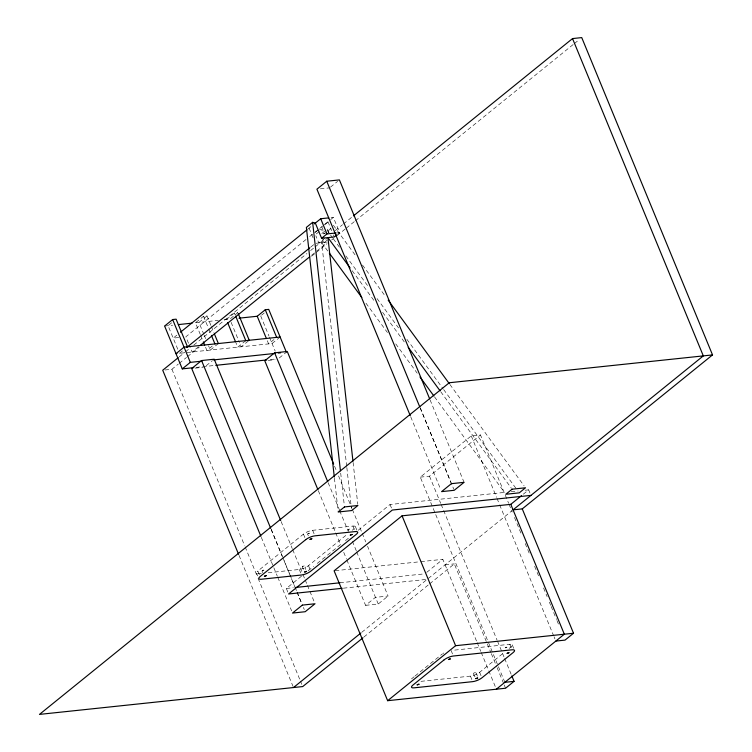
<?xml version="1.0" encoding="UTF-8"?>
<svg xmlns="http://www.w3.org/2000/svg" width="752" height="752" viewBox="0 0 752 752"><rect width="100%" height="100%" fill="white"/><g stroke="black" fill="none" stroke-linecap="round" stroke-linejoin="round"><path stroke-width="0.56" stroke-dasharray="3.76 2.82" d="M262.88 572.657C259.995 570.533 265.334 568.427 264.704 571.971M263.943 570.129L262.119 570.815M308.48 535.753C305.585 533.638 310.924 531.523 310.294 535.067M309.542 533.224L307.718 533.92M303.526 569.32C299.945 565.034 306.346 564.169 305.726 569.555M304.212 565.871L302.426 566.623M347.988 529.662C351.974 527.96 346.428 529.812 348.749 531.504M475.057 676.885C470.658 671.367 477.586 670.493 477.266 677.12M475.367 672.514L473.544 673.2M506.66 647.19C502.919 649.69 507.412 644.558 507.412 649.032M330.466 187.135L337.62 181.345M171.635 322.787L168.063 325.682L178.139 350.131M176.833 335.176L173.186 338.118L178.938 337.507M307.963 229.05L310.877 226.69M200.305 334.48L195.482 322.787L203.529 316.272L206.979 315.906L210.927 325.475M206.979 315.906L198.932 322.42L203.754 334.114M306.045 239.503L185.847 336.783L188.978 344.378M309.683 236.56L314.242 232.876M315.154 232.133L318.792 229.191M319.703 228.448L329.724 220.345M330.636 219.612L333.362 217.394L339.631 232.594L337.836 234.041M314.618 232.876L318.19 229.98M324.535 224.848L328.107 221.953M316.282 233.957L319.854 231.071M324.714 231.184L321.132 234.079L324.591 233.712L330.842 228.646L327.393 229.012L329.526 234.192M179.455 353.318L183.103 350.366M310.792 247.032L315.351 243.338L328.004 242.003M325.061 237.914L318.801 242.971L315.812 235.724M179.145 356.927L184.625 352.5M185.537 351.757L190.106 348.063M193.753 345.112L306.929 253.518M310.585 250.566L314.233 247.605M315.144 246.872L324.272 239.484M335.223 230.62L342.527 224.707M343.438 223.974L352.566 216.585M224.068 319.76L229.802 319.158L237.848 312.644L234.398 313.011L226.352 319.525L227.226 321.649M346.7 466.306L321.677 242.67L327.045 238.328M327.233 240.198L324.554 242.37L323.266 239.258M198.49 346.813L192.108 351.983L189.419 345.469M311.591 255.285L327.092 242.736M165.017 369.984L171.926 369.251L178.318 364.081M179.23 363.338L186.524 357.435M187.436 356.692L199.308 347.095M311.572 256.235L315.22 253.283M316.131 252.55L327.082 243.686M331.651 239.991L333.474 238.516M337.131 235.555L345.337 228.909M346.258 228.166L354.465 221.52M355.386 220.787L573.522 44.246M574.434 43.513L579.002 39.818M212.233 346.08L206.875 350.423L205.559 347.227M218.371 343.542L210.325 350.056L208.567 345.798M261.574 315.173L264.253 313.001M206.17 365.726L212.431 360.659M245.791 340.647L237.745 347.151L235.996 342.903M248.348 341.004L241.195 346.794L239.879 343.598M273.982 339.547L268.614 343.89L267.298 340.703M280.111 337.018L272.064 343.523L177.162 353.562M279.227 357.999L286.38 352.209M259.374 574.707L257.851 571.022L303.451 534.117A7.041 2.077 -22.4 0 1 312.653 530.31L352.923 526.062A7.041 2.077 -22.4 0 1 354.07 528.769L352.246 530.245M268.21 572.751L299.277 569.471A7.041 2.077 -22.4 0 0 308.48 565.664L347.687 533.929M504.865 682.327L420.293 477.153L471.26 435.906L480.462 434.938L508.653 503.323M287.837 592.134L286.324 588.449L301.787 575.938M308.16 570.777L313.612 566.369M317.25 563.417L341.812 543.546M345.459 540.594L350 536.919M358.196 530.292L390.034 504.517L505.372 492.325M420.293 477.153L429.495 476.176L480.462 434.938M346.851 559.892L365.575 605.341L375.417 597.379L388.07 596.045L367.549 546.262M365.575 605.341L378.237 603.997L388.07 596.045M426.741 572.347L442.834 559.328L476.759 641.625M523.307 494.205L528.665 489.862L530.188 493.547M361.74 632.329L512.215 510.552M363.902 637.047L428.743 584.577M429.665 583.834L454.321 563.878L486.854 642.81M411.494 678.877L414.173 676.715M415.066 675.992L441.894 654.278A7.041 2.077 -22.4 0 1 442.458 653.855M420.96 681.34L470.432 676.114A7.041 2.077 -22.4 0 0 479.635 672.307L504.667 652.05M509.132 648.431L510.918 646.983A7.041 2.077 -22.4 0 0 509.771 644.276L453.39 650.236M320.371 188.827L329.573 187.859M331.059 217.638L333.362 217.394M319.337 229.868L321.64 229.623L323.351 233.769M337.328 232.838L339.631 232.594M164.613 326.048L172.631 325.202M195.482 322.787L218.353 320.371M196.15 367.408L215.833 365.331M270.231 359.578L274.856 359.089M195.182 368.142L203.228 367.296M268.229 360.424L275.138 359.691M511.191 491.714L518.184 490.971M525.169 490.238L528.665 489.862M261.311 573.485L259.008 573.729A7.041 2.077 -22.4 0 1 257.851 571.022M335.27 570.693L419.71 561.772M420.866 561.65L442.834 559.328M445.118 564.846L454.321 563.878M286.324 588.449L293.308 587.716M339.913 582.791L423.79 573.917M343.354 588.186L427.239 579.322M333.362 225.243L356.26 256.526M362.502 265.052L385.391 296.335M449.903 384.479L524.125 485.895M327.111 230.309L329.884 234.107M330.579 235.047L332.657 237.895M333.352 238.845L339.594 247.37M345.835 255.906L368.724 287.179M377.053 298.553L398.56 327.938M406.879 339.312L442.956 388.596M443.642 389.545L516.483 489.063M352.162 270.711L374.317 300.979M382.627 312.334L405.469 343.542M440.775 391.783L511.388 488.264M321.677 242.67L327.91 251.187M365.98 303.206L387.44 332.525M395.749 343.88L417.21 373.199M434.515 396.849L504.442 492.381M509.095 504.413L512.225 512.009M514.462 517.442L521.625 534.813M525.206 543.499L530.132 555.437M534.606 566.294L538.629 576.06M543.555 588.008L547.127 596.684M549.364 602.117L550.708 605.369M551.16 606.46L556.527 619.488M556.978 620.569L559.215 626.002M471.26 435.906L496.574 497.335M497.016 498.416L499.243 503.802M499.685 504.883L553.594 635.675M554.045 636.756L554.929 638.918M430.106 399.951L464.069 482.333M420.274 407.904L453.785 489.204M420.133 407.791L450.965 482.587M512.253 644.84L513.766 648.525M509.771 644.276L511.67 648.882M410.742 416.834L440.681 489.458M327.994 221.737L331.698 230.723M333.409 234.868L334.264 236.936M429.495 476.176L440.681 503.314M441.133 504.404L497.063 640.102M497.514 641.183L504.225 657.474M504.667 658.555L511.379 674.835M321.743 226.803L324.591 233.712M487.296 643.891L490.868 652.548M491.31 653.629L496.658 666.601M497.11 667.682L503.793 683.897M504.235 684.987L505.57 688.23M309.081 228.138L313.217 238.158M477.21 642.706L480.772 651.354M481.214 652.435L488.349 669.741M488.791 670.822L495.474 687.037M479.635 672.307L481.148 675.992M470.432 676.114L472.331 680.72M451.097 650.48L452.61 654.165M390.034 504.517L391.548 508.202M334.546 466.193L336.332 470.517M338.56 475.931L351.945 508.39M352.387 509.471L361.759 532.2M362.201 533.281L365.773 541.938M355.405 526.626L356.918 530.31M352.923 526.062L354.831 530.611M260.681 315.896L269 336.088M269.442 337.15L275.204 351.128M328.135 482.681L339.434 509.856M339.735 510.815L348.355 531.504M352.368 541.243L356.382 550.981M356.683 551.93L378.237 603.997M318.303 490.633L335.251 531.758M335.693 532.839L340.6 544.739M343.73 552.316L346.399 558.811M234.398 313.011L235.273 315.135M231.118 322.345L239.446 342.536M312.653 530.31L314.167 533.995M303.451 534.117L304.974 537.802M211.359 326.537L213.991 332.91M308.48 565.664L309.993 569.349M203.529 316.272L208.351 327.966M208.783 329.028L210.974 334.339M281.116 521.531L292.265 548.584M292.716 549.665L302.53 573.466M302.971 574.547L304.757 578.88M305.199 579.961L306.985 584.285M307.427 585.366L314.571 602.681M204.187 335.176L205.945 339.425M299.277 569.471L300.791 573.156M200.737 335.542L202.927 340.853M271.284 529.483L282.432 556.536M282.874 557.617L289.567 573.851M290.018 574.932L296.702 591.166M297.153 592.247L301.608 603.066M303.394 607.4L304.287 609.562M271.134 529.361L282.291 556.414M284.068 560.738L296.561 591.034M297.002 592.115L301.909 604.025M261.301 537.313L277.356 576.276M277.808 577.357L291.635 610.897M256.526 573.165L257.663 575.919M171.926 369.251L244.682 545.783M245.133 546.864L257.626 577.188M258.077 578.269L300.039 680.071M300.48 681.152L301.825 684.405M239.051 555.418L293.064 686.463M353.092 462.414L357.783 504.338M346.832 467.471L351.391 508.239M340.694 473.102L344.35 505.758M334.433 478.169L338.221 511.99M443.107 653.422A7.041 2.077 -22.4 0 1 443.83 652.99"/><path stroke-width="1.13" d="M429.665 398.861L339.406 179.897L326.753 181.232L316.921 189.194L410.301 415.753M187.502 346.804L176.109 319.177L172.659 319.534L164.613 326.048L182.266 368.884L193.837 367.653M336.943 234.765L334.264 236.936L321.612 238.271L315.342 223.081L312.635 222.338L306.374 227.395L334.302 477.003M180.471 332.224L307.051 229.792M314.336 223.889L320.709 218.738L328.765 217.883M175.996 353.684L184.043 347.17L280.111 337.018M186.75 347.415L309.88 247.765M321.612 238.271L326.97 233.938L336.172 232.96M178.233 357.67L162.723 370.228L238.6 554.337M353.478 215.852L572.535 38.578L581.738 37.6L712.529 354.916L522.264 508.888L513.061 509.865L703.317 355.893L572.535 38.578M200.314 345.337L309.768 256.761M182.266 368.884L190.312 362.37L201.884 361.148M280.675 520.44L214.217 359.212L201.564 360.546L191.722 368.508L260.859 536.232M238.948 318.19L257.222 316.254L265.268 309.749L268.727 309.382L286.38 352.209M333.653 464.031L287.273 351.485L274.621 352.829L264.779 360.781L317.861 489.552M521.512 495.653L510.787 504.338L402.066 515.825L334.114 570.815L387.647 700.695L505.57 688.23L514.067 681.35L511.83 675.926M293.506 687.544L360.828 633.062M362.99 637.79L302.718 686.567L39.471 714.4L449.282 382.749L712.529 354.916M387.647 700.695L455.599 645.705L573.522 633.24L522.264 508.888M496.367 689.199L564.32 634.209L510.787 504.338M573.522 633.24L565.025 640.112L555.822 641.08M178.346 324.601L192.051 323.144M213.465 359.926L274.8 353.44M278.278 353.073L280.59 352.82M215.833 365.331L266.753 359.945M530.95 495.389L392.309 510.044L288.599 593.977L342.188 588.308M295.639 587.462L339.913 582.791M504.865 682.327L514.067 681.35M388.164 300.123L449.207 383.529M350.084 267.872L327.938 237.604L352.961 461.249M408.242 347.33L440.08 390.833M329.291 253.076L361.825 297.529M419.983 376.987L433.829 395.9M326.753 181.232L419.691 406.71M320.709 218.738L326.97 233.938M402.066 515.825L455.599 645.705M265.268 309.749L276.661 337.375M274.621 352.829L327.693 481.6M257.222 316.254L266.424 338.579M238.29 313.706L249.241 340.28M235.714 316.197L245.791 340.647M227.668 322.711L235.555 341.84M214.423 333.973L218.371 343.542M211.415 335.401L214.922 343.908M203.369 341.916L204.685 345.102M201.564 360.546L270.692 528.28M172.659 319.534L190.312 362.37M312.635 222.338L340.43 470.771M264.422 576.248L266.217 575.656L264.422 576.248M310.021 539.353L311.817 538.752L310.021 539.353M304.692 571.999L306.487 571.398L304.692 571.999M350.291 535.095L352.086 534.493L350.291 535.095M417.172 684.837L418.967 684.235L417.172 684.837M448.465 659.513L450.26 658.912L448.465 659.513M475.847 678.633L477.642 678.041L475.847 678.633M507.139 653.309L508.935 652.708L507.139 653.309M344.482 506.923L338.221 511.99L351.654 510.57L357.914 505.504L344.482 506.923M305.726 539.645L260.136 576.549A7.041 2.077 -22.4 0 0 261.282 579.256L301.552 574.998A7.041 2.077 -22.4 0 0 310.755 571.191L356.354 534.296A7.041 2.077 -22.4 0 0 355.198 531.579L314.928 535.838A7.041 2.077 -22.4 0 0 305.726 539.645M451.407 483.668L441.574 491.629L454.227 490.295L464.069 482.333L451.407 483.668M302.36 605.106L292.519 613.059L305.18 611.724L315.013 603.762L302.36 605.106M512.084 489.204L505.823 494.271L519.256 492.851L525.516 487.785L512.084 489.204M444.169 659.805L412.876 685.128A7.041 2.077 -22.4 0 0 414.032 687.845L472.707 681.641A7.041 2.077 -22.4 0 0 481.91 677.834L513.202 652.51A7.041 2.077 -22.4 0 0 512.046 649.803L453.371 656.007A7.041 2.077 -22.4 0 0 444.169 659.805"/></g></svg>
